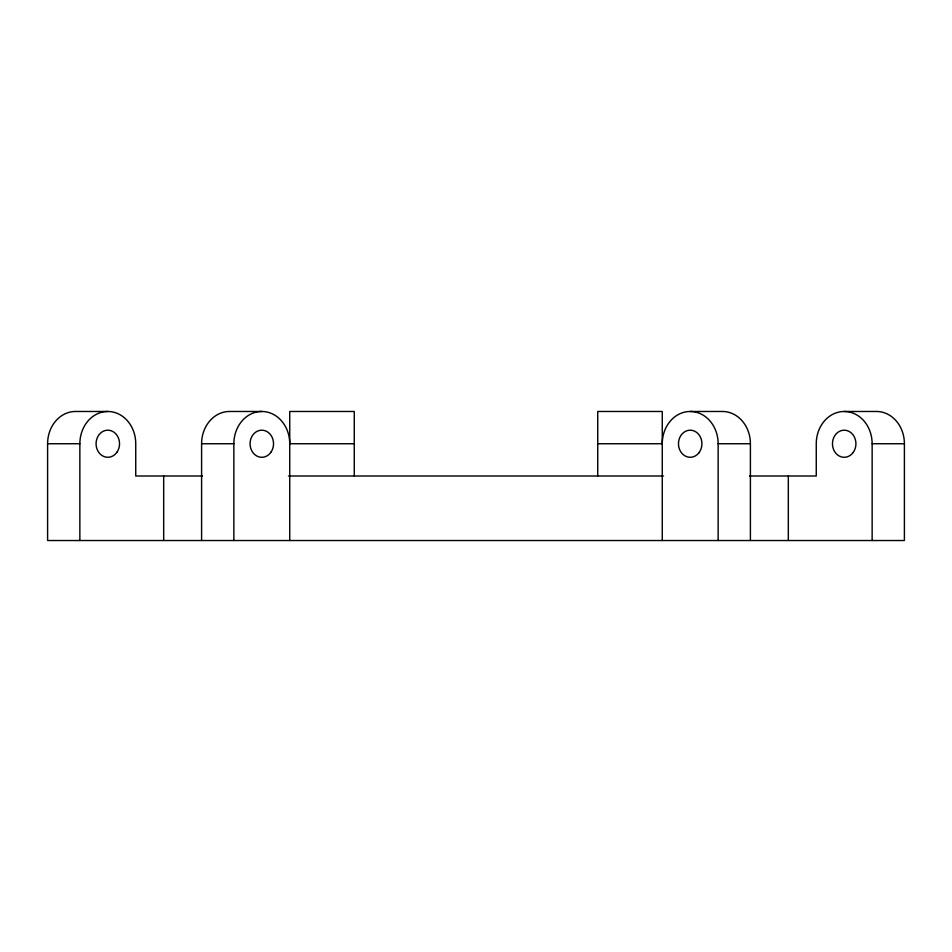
<?xml version="1.0" encoding="UTF-8"?>
<svg xmlns="http://www.w3.org/2000/svg" width="952" height="952" viewBox="0 0 952 952"><rect width="100%" height="100%" fill="white"/><g stroke="black" fill="none" stroke-linecap="round" stroke-linejoin="round"><path stroke-width="1.43" d="M202.526 476L135.743 476L135.743 443.739A32.261 27.941 -90 0 0 107.802 411.478L75.541 411.478A32.261 27.941 90 0 0 47.6 443.739L47.6 540.522L904.4 540.522L904.4 443.739A32.261 27.941 -90 0 0 876.459 411.478L844.198 411.478A32.261 27.941 -90 0 0 816.257 443.739L816.257 476L749.474 476M354.263 443.739L289.741 443.739A32.261 27.941 -90 0 0 261.8 411.478L229.539 411.478A32.261 27.941 -90 0 0 201.598 443.739L201.598 540.522M597.737 443.739L662.259 443.739A32.261 27.941 -90 0 1 690.2 411.478L722.461 411.478A32.261 27.941 -90 0 1 750.402 443.739L750.402 540.522M47.6 443.739L79.861 443.739A32.261 27.941 90 0 1 107.802 411.478M201.598 443.739L233.859 443.739A32.261 27.941 -90 0 1 261.8 411.478M690.2 411.478A32.261 27.941 -90 0 1 718.141 443.739L750.402 443.739M844.198 411.478A32.261 27.941 -90 0 1 872.139 443.739L904.4 443.739M288.456 476L663.544 476M872.139 443.739L872.139 540.522M788.316 476L788.316 540.522M718.141 443.739L718.141 540.522M662.259 540.522L662.259 411.478L597.737 411.478L597.737 476M354.263 476L354.263 411.478L289.741 411.478L289.741 540.522M233.859 443.739L233.859 540.522M163.685 476L163.685 540.522M79.861 443.739L79.861 540.522M271.225 451.819A13.554 11.733 -90 0 0 263.145 430.28A13.554 11.733 -90 0 0 251.03 449.118A13.554 11.733 -90 0 0 271.225 451.819M853.111 452.557A13.554 11.733 -90 0 0 846.352 430.423A13.554 11.733 -90 0 0 833.131 448.237A13.554 11.733 -90 0 0 853.111 452.557M117.203 451.843A13.554 11.733 -90 0 0 109.182 430.28A13.554 11.733 -90 0 0 97.021 449.082A13.554 11.733 -90 0 0 117.203 451.843M698.744 453.021A13.554 11.733 -90 0 0 692.889 430.554A13.554 11.733 -90 0 0 678.966 447.642A13.554 11.733 -90 0 0 698.744 453.021"/></g></svg>
